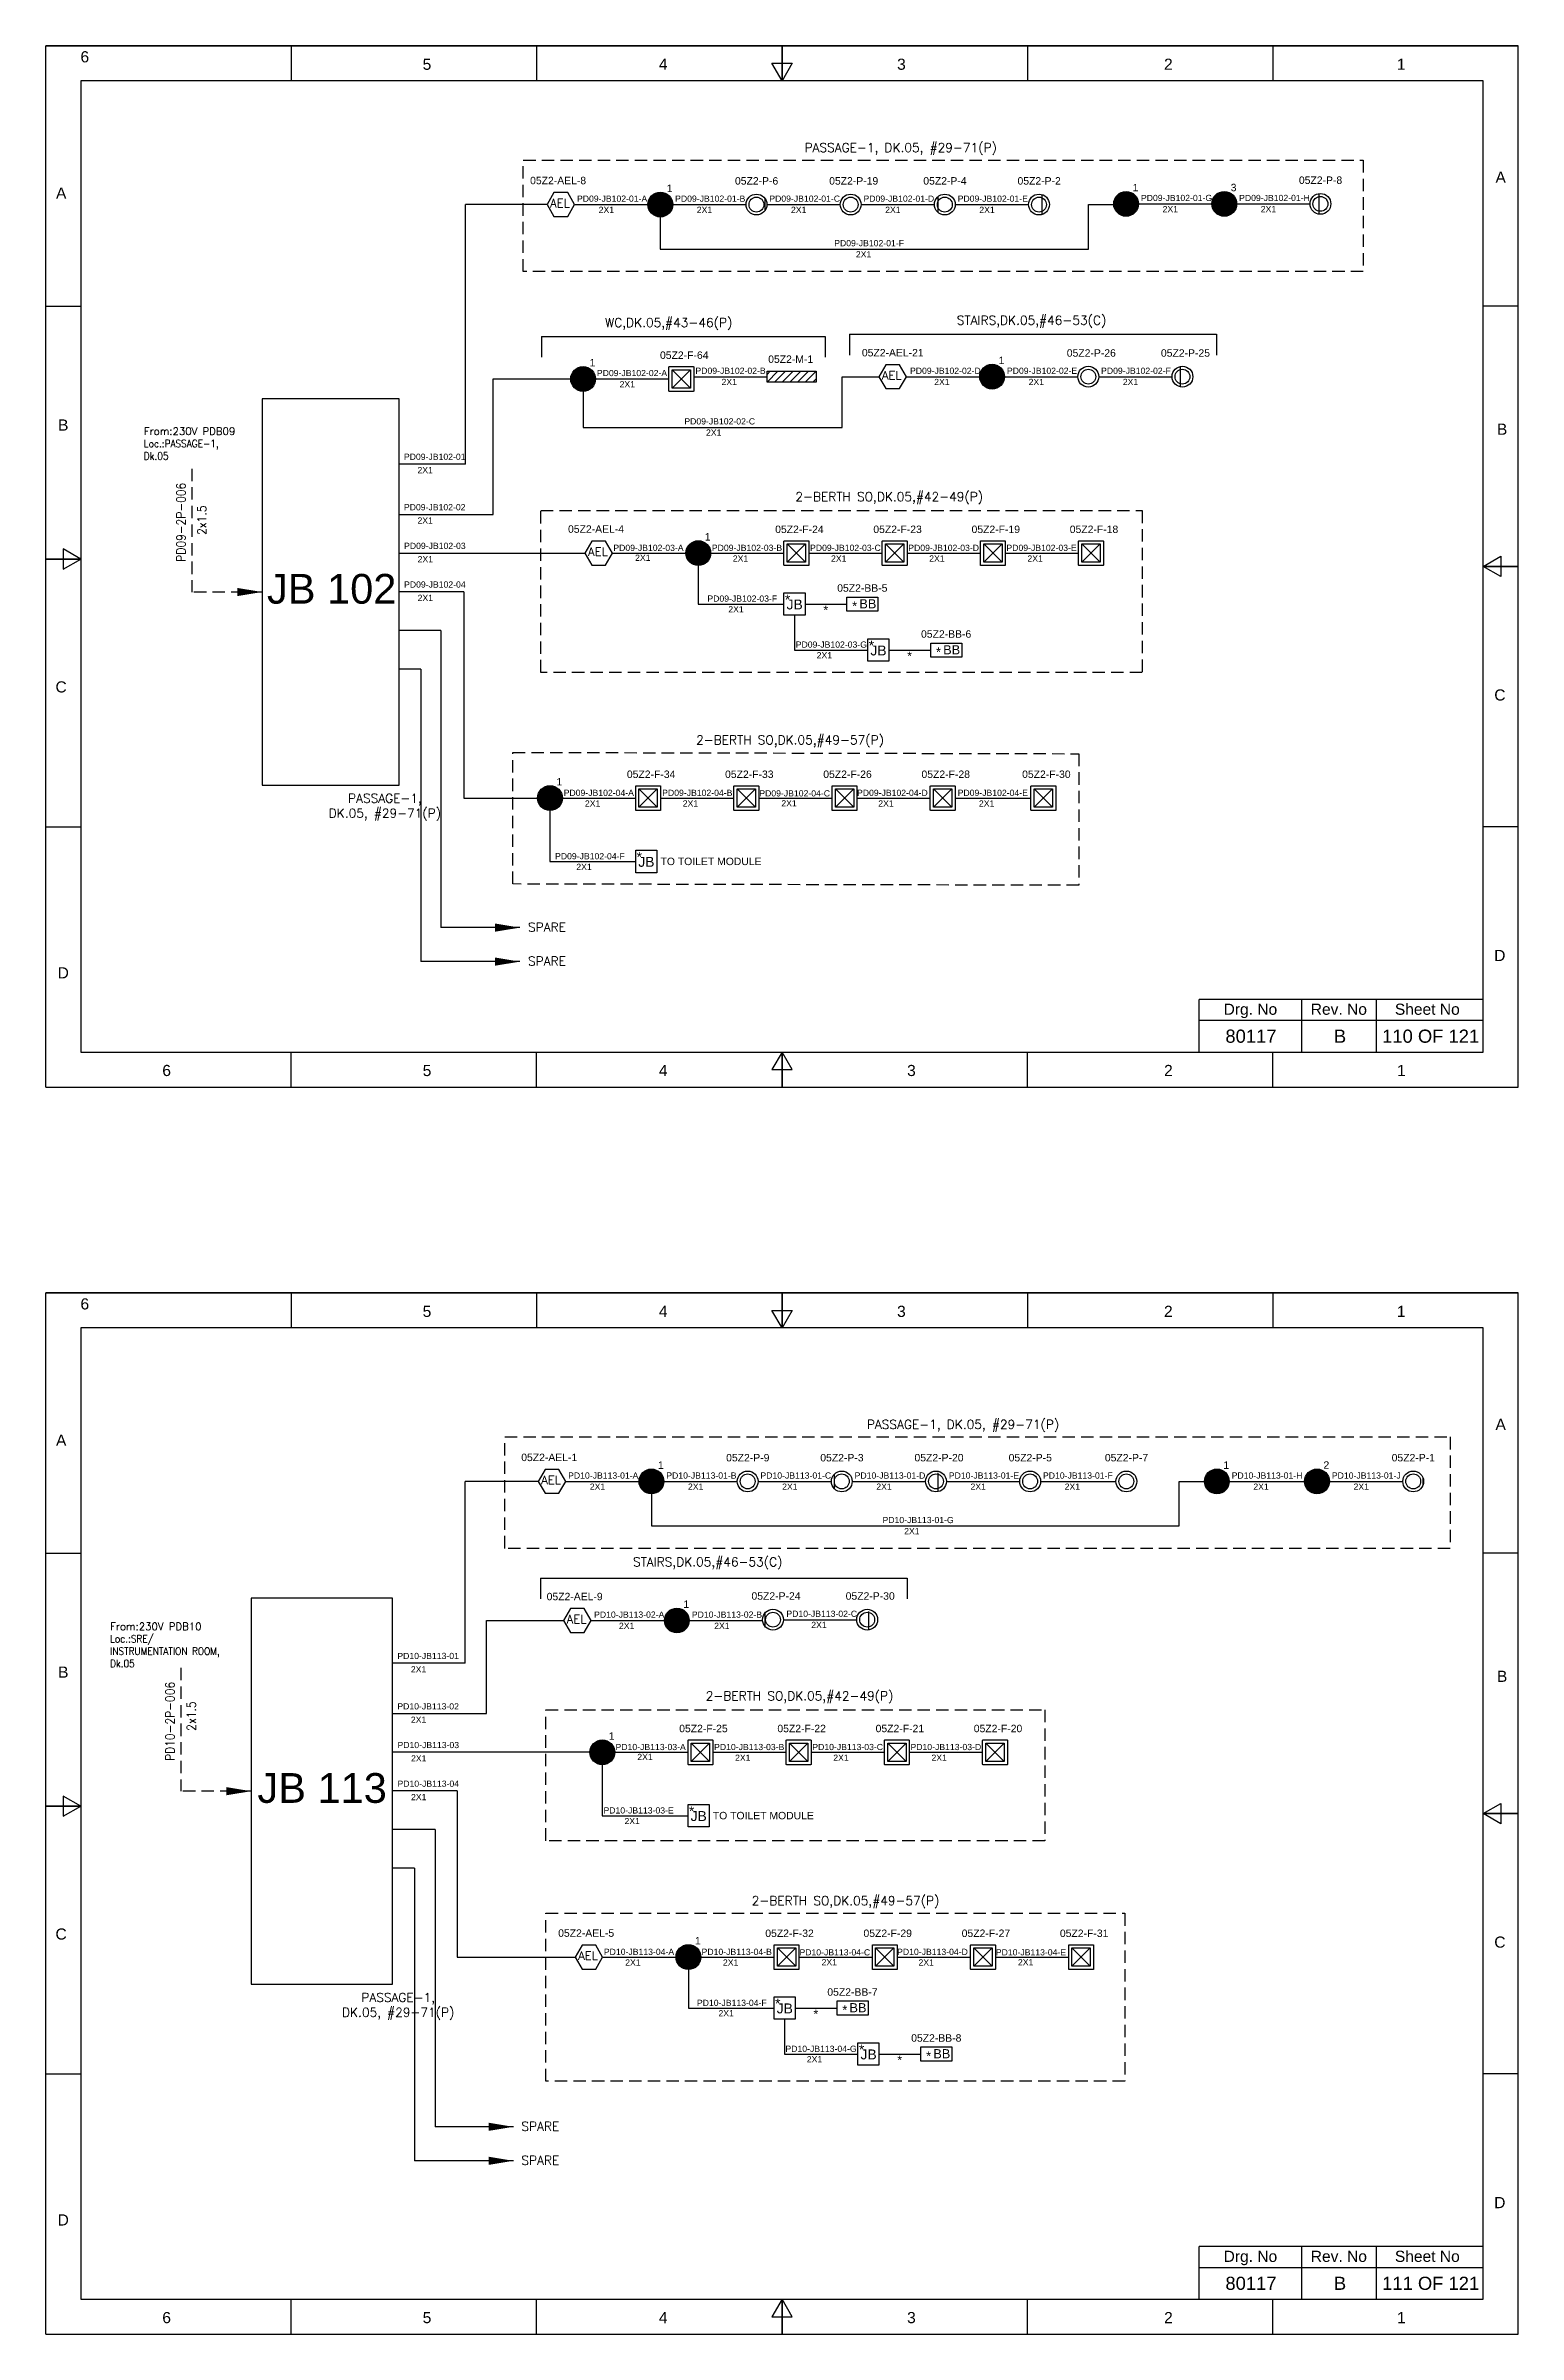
# Model space of a CAD drawing. Header units: inches. Extents: x -3311 to 1429, y -713 to 2436.
# Drawn here: x -1660.8 to -1363.8, y -713.5 to -251.8 of the extents above; entities that cross this region are included whole.
import ezdxf
from ezdxf.enums import TextEntityAlignment as Align

# ---------------------------------------------------------------- set-up
doc = ezdxf.new("R2010")
doc.units = ezdxf.units.IN
doc.linetypes.add('HIDDEN', pattern=[0.375, 0.25, -0.125])
doc.linetypes.add('SOLID', pattern=[0])
for name, color, linetype in [('BB', 7, 'Continuous'), ('Fmount', 7, 'Continuous'), ('LINE', 3, 'SOLID'), ('MirL', 7, 'Continuous')]:
    doc.layers.add(name, color=color, linetype=linetype)
doc.styles.add('_NORMAL', font='arial.ttf')
doc.styles.add('ROMAN S', font='romans.shx')
doc.styles.add('ROMANS', font='simplex.shx', dxfattribs={"width": 0.88})
doc.styles.get("Standard").update_dxf_attribs({"font": 'arial.ttf'})
doc.dimstyles.get("Standard").update_dxf_attribs({"dimtxt": 0.18, "dimasz": 0.18, "dimexe": 0.18, "dimexo": 0.0625, "dimgap": 0.09, "dimtad": 0, "dimtih": 1, "dimtoh": 1, "dimdec": 4, "dimzin": 0, "dimdsep": 46, "dimtxsty": 'Standard', "dimcen": 0.09, "dimadec": 0, "dimazin": 0, "dimtfac": 1, "dimtdec": 4, "dimtofl": 0, "dimtmove": 0, "dimatfit": 3, "dimfxl": 1, "dimtolj": 1, "dimtzin": 0, "dimarcsym": 0})
pattern_1 = [(0, (0, 0), (0, 6.985), [5.08, -1.905]), (90, (0, 0), (-6.985, 4e-16), [5.08, -1.905])]

# ---------------------------------------------------------------- blocks, each defined once
blk = doc.blocks.new('FIXED_KEY_SWITCH')
h = blk.add_hatch(color=1)
h.dxf.hatch_style = 1
edge = h.paths.add_edge_path()
edge.add_arc((848.13, 1737.46), 2.5, 0, 360)
at = {"color": 1}
blk.add_circle((848.13, 1737.46), 2.5, dxfattribs=at)
at = {"color": 7, "insert": (849.44, 1741.5), "char_height": 1.5, "attachment_point": 1, "style": '_NORMAL'}
blk.add_mtext_dynamic_manual_height_columns('1', width=1.5, gutter_width=7.5, heights=[0], dxfattribs=at)
blk = doc.blocks.new('SWT')
blk.add_blockref('FIXED_KEY_SWITCH', (0, 0))
blk.add_attdef('TAG_NO', (844.55, 1741.11), '', height=1.5)
blk = doc.blocks.new('1')
h = blk.add_hatch()
h.set_pattern_fill('ANGLE', color=6)
h.set_pattern_definition(pattern_1)
h.paths.add_polyline_path([(303.23, 2044.43, 1), (306.22, 2044.43, 1)], flags=0)
h.paths.add_polyline_path([(302.63, 2044.43, 1), (306.83, 2044.43, 1)])
h.paths.add_polyline_path([(306.22, 2044.43, -1), (303.23, 2044.43, -1)], flags=16)
h = blk.add_hatch()
h.set_pattern_fill('ANGLE', color=6)
h.set_pattern_definition(pattern_1)
h.paths.add_polyline_path([(303.23, 2044.43, 1), (306.22, 2044.43, 1)])
at = {"color": 6}
for radius in [2.1, 1.5]:
    blk.add_circle((304.73, 2044.43), radius, dxfattribs=at)
blk = doc.blocks.new('LED PENDENT LIGHT 15W')
blk.add_blockref('1', (0, 0))
blk.add_attdef('TAG_NO', (301.63, 2048.1), '', height=1.5)
blk = doc.blocks.new('AEL')
at = {"color": 4}
blk.add_lwpolyline([(989.98, -190.09), (992.75, -190.09), (994.14, -187.69), (992.75, -185.28), (989.98, -185.28), (988.59, -187.69)], close=True, dxfattribs=at)
at = {"color": 4, "style": 'ROMANS'}
blk.add_text('AEL', height=1.725, dxfattribs=at).set_placement((989.2, -188.27))
blk = doc.blocks.new('AEL_L')
blk.add_blockref('AEL', (0, 0))
blk.add_attdef('TAG_NO', (986.55, -183.59), '', height=1.5)
blk = doc.blocks.new('LED FLUSH MOUNT')
for p, q in [((114818, 79432), (114604, 79219)), ((114604, 79432), (114818, 79219))]:
    blk.add_line(p, q)
blk.add_lwpolyline([(114572, 79470), (114850, 79470, -0.414214), (114856, 79464), (114856, 79186, -0.414214), (114850, 79180), (114572, 79180, -0.414214), (114566, 79186), (114566, 79464, -0.414214)], format="xyb", close=True)
blk.add_lwpolyline([(114604, 79432), (114818, 79432), (114818, 79219), (114604, 79219)], close=True)
blk = doc.blocks.new('LED Flush Mounted Light 22W')
blk.add_blockref('LED FLUSH MOUNT', (0, 0))
at = {"style": 'ROMANS', "width": 0.7}
blk.add_attdef('TAG_NO.:', (113905, 79579), '', height=250, dxfattribs=at)
blk = doc.blocks.new('MIR')
h = blk.add_hatch()
h.set_pattern_fill('ANSI31', color=256, scale=500)
h.set_pattern_definition([(45, (0, 0), (-44.194174, 44.194174), [])])
h.paths.add_polyline_path([(109452, 30143), (110019, 30143), (110019, 30272), (109452, 30272)])
at = {"elevation": -6}
blk.add_lwpolyline([(109452, 30272), (110019, 30272), (110019, 30143), (109452, 30143)], close=True, dxfattribs=at)
blk = doc.blocks.new('MIRROR LIGHT')
blk.add_blockref('MIR', (0, 0))
at = {"style": 'ROMANS', "width": 0.7}
blk.add_attdef('TAG_NO.:', (108952, 30348), '', height=250, dxfattribs=at)
blk = doc.blocks.new('fr')
at = {"color": 7, "linetype": 'Continuous'}
for p, q in [((33763.99, 4500.4), (33466.99, 4500.4)), ((33466.99, 4500.4), (33763.99, 4500.4)), ((33466.99, 4290.33), (33466.99, 4500.4)), ((33516.49, 4500.4), (33516.49, 4493.33)), ((33565.99, 4500.4), (33565.99, 4493.33)), ((33615.49, 4493.33), (33613.45, 4496.87)), ((33613.45, 4496.87), (33617.53, 4496.87)), ((33615.49, 4500.4), (33615.49, 4493.33)), ((33615.49, 4493.33), (33615.49, 4500.4)), ((33615.49, 4500.4), (33615.49, 4493.33)), ((33617.53, 4496.87), (33615.49, 4493.33)), ((33664.99, 4500.4), (33664.99, 4493.33)), ((33714.49, 4500.4), (33714.49, 4493.33)), ((33763.99, 4290.33), (33763.99, 4500.4)), ((33763.99, 4290.33), (33763.99, 4500.4)), ((33756.92, 4493.33), (33474.06, 4493.33)), ((33474.06, 4493.33), (33474.06, 4297.41)), ((33756.92, 4297.41), (33756.92, 4493.33)), ((33466.99, 4447.89), (33474.06, 4447.89)), ((33763.99, 4447.89), (33756.92, 4447.89)), ((33466.99, 4396.87), (33474.06, 4396.87)), ((33474.06, 4396.87), (33466.99, 4396.87)), ((33466.99, 4396.87), (33474.06, 4396.87)), ((33474.06, 4396.87), (33470.53, 4398.91)), ((33470.53, 4398.91), (33470.53, 4394.83)), ((33470.53, 4394.83), (33474.06, 4396.87)), ((33756.92, 4395.37), (33760.45, 4397.41)), ((33763.99, 4395.37), (33756.92, 4395.37)), ((33760.45, 4393.33), (33756.92, 4395.37)), ((33756.92, 4395.37), (33763.99, 4395.37)), ((33763.99, 4395.37), (33756.92, 4395.37)), ((33760.45, 4397.41), (33760.45, 4393.33)), ((33466.99, 4342.85), (33474.06, 4342.85)), ((33763.99, 4342.85), (33756.92, 4342.85)), ((33474.06, 4297.41), (33756.92, 4297.41)), ((33516.49, 4290.33), (33516.49, 4297.41)), ((33565.99, 4290.33), (33565.99, 4297.41)), ((33615.49, 4297.41), (33613.45, 4293.87)), ((33613.45, 4293.87), (33617.53, 4293.87)), ((33615.49, 4290.33), (33615.49, 4297.41)), ((33617.53, 4293.87), (33615.49, 4297.41)), ((33615.49, 4297.41), (33615.49, 4290.33)), ((33615.49, 4290.33), (33615.49, 4297.41)), ((33664.99, 4290.33), (33664.99, 4297.41)), ((33714.49, 4290.33), (33714.49, 4297.41)), ((33466.99, 4290.33), (33763.99, 4290.33)), ((33466.99, 4290.33), (33763.99, 4290.33))]:
    blk.add_line(p, q, dxfattribs=at)
at = {"color": 7, "style": '_NORMAL'}
for s, p in [('6', (33474.86, 4498.18)), ('5', (33543.88, 4496.68)), ('4', (33591.52, 4496.68)), ('3', (33639.57, 4496.68)), ('2', (33693.41, 4496.68)), ('1', (33740.39, 4496.68)), ('A', (33760.45, 4473.88)), ('A', (33470.1, 4470.68)), ('B', (33470.52, 4423.9)), ('B', (33760.74, 4423.06)), ('C', (33470.08, 4371.07)), ('C', (33760.29, 4369.44)), ('D', (33760.27, 4316.89)), ('D', (33470.51, 4313.39)), ('6', (33491.37, 4293.69)), ('5', (33543.89, 4293.69)), ('4', (33591.53, 4293.69)), ('3', (33641.59, 4293.69)), ('2', (33693.43, 4293.69)), ('1', (33740.41, 4293.69))]:
    blk.add_text(s, height=2.25, dxfattribs=at).set_placement(p, align=Align.MIDDLE_CENTER)
blk = doc.blocks.new('JB')
blk.add_lwpolyline([(1661.35, 1973.02), (1665.59, 1973.02), (1665.59, 1968.5), (1661.35, 1968.5)], close=True)
at = {"color": 7}
for s, p in [('*', (1661.54, 1970.68)), ('JB', (1661.87, 1969.69))]:
    blk.add_text(s, height=2, dxfattribs=at).set_placement(p)
blk = doc.blocks.new('JB_FOR_BUNKLIGHT')
blk.add_blockref('JB', (0, 0))
blk.add_attdef('TAG_NO:', (1659.46, 1975.19), '', height=1.5)
blk = doc.blocks.new('bunk_light')
blk.add_lwpolyline([(17773, 202986), (18112, 202986), (18112, 202830), (17773, 202830)], close=True)
at = {"char_height": 100, "attachment_point": 1}
for s, insert in [('*', (17831, 202937)), ('BB', (17909, 202962))]:
    blk.add_mtext_dynamic_manual_height_columns(s, width=182.6, gutter_width=7.5, heights=[0], dxfattribs=dict(at, insert=insert))
blk = doc.blocks.new('LED_BUNK _LIGHT')
at = {"xscale": 0.8, "yscale": 0.8, "zscale": 0.8}
blk.add_blockref('bunk_light', (4436, 38936), dxfattribs=at)
at = {"style": 'ROMAN S', "width": 0.7}
blk.add_attdef('TAG_NO:', text='', height=250, dxfattribs=at).set_placement((18767, 201415), align=Align.CENTER)
blk = doc.blocks.new('LHS_SWITCH')
h = blk.add_hatch(color=1)
h.dxf.hatch_style = 1
edge = h.paths.add_edge_path()
edge.add_arc((2067.22, 3641.35), 2, 0, 360)
at = {"color": 1}
blk.add_circle((2067.22, 3641.35), 2, dxfattribs=at)
at = {"color": 7, "insert": (2068.26, 3644.59), "char_height": 1.2, "attachment_point": 1, "style": '_NORMAL'}
blk.add_mtext_dynamic_manual_height_columns('3', width=1.5, gutter_width=7.5, heights=[0], dxfattribs=at)
blk = doc.blocks.new('RHS_SWITCH')
h = blk.add_hatch(color=1)
h.dxf.hatch_style = 1
edge = h.paths.add_edge_path()
edge.add_arc((2068.03, 3653.6), 2, 0, 360)
at = {"color": 1}
blk.add_circle((2068.03, 3653.6), 2, dxfattribs=at)
at = {"color": 7, "insert": (2069.08, 3656.84), "char_height": 1.2, "attachment_point": 1, "style": '_NORMAL'}
blk.add_mtext_dynamic_manual_height_columns('2', width=1.5, gutter_width=7.5, heights=[0], dxfattribs=at)

msp = doc.modelspace()

# ---------------------------------------------------------------- linework, layer by layer
for p, q in [((-1559.73, -283.88), (-1576.16, -283.88)), ((-1560.84, -310.49, -0.05), (-1503.62, -310.49, -0.05)), ((-1498.7, -310.04, -0.05), (-1424.69, -310.04, -0.05)), ((-1552.45, -321.56), (-1552.45, -328.82)), ((-1500.2, -328.82), (-1500.2, -318.61)), ((-1552.45, -328.82), (-1500.2, -328.82)), ((-1529.22, -356.69), (-1529.22, -364.48)), ((-1576.51, -361.99), (-1589.57, -361.99)), ((-1507.69, -364.48), (-1499.25, -364.48)), ((-1509.81, -366.74), (-1509.81, -373.76)), ((-1581.17, -369.79), (-1589.57, -369.79)), ((-1581.17, -369.79), (-1581.17, -429.74)), ((-1490.78, -373.76), (-1482.34, -373.76)), ((-1585.15, -377.6), (-1589.57, -377.6)), ((-1585.15, -377.6), (-1585.15, -436.6)), ((-1559.13, -406.11), (-1559.13, -416.4)), ((-1561.51, -541.46), (-1576.26, -541.46)), ((-1561.04, -560.96, -0.05), (-1487.1, -560.96, -0.05)), ((-1551.08, -596.1), (-1590.9, -596.1)), ((-1548.58, -598.6), (-1548.58, -608.89)), ((-1577.84, -603.9), (-1590.9, -603.9)), ((-1582.27, -611.7), (-1590.9, -611.7)), ((-1582.27, -611.7), (-1582.27, -671.65)), ((-1586.48, -619.51), (-1590.9, -619.51)), ((-1586.48, -619.51), (-1586.48, -678.51)), ((-1531.21, -639.92, 0.05), (-1531.21, -647.7, 0.05)), ((-1511.8, -649.96, 0.05), (-1511.8, -656.98, 0.05)), ((-1509.69, -647.7, 0.05), (-1501.25, -647.7, 0.05)), ((-1492.78, -656.98, 0.05), (-1484.33, -656.98, 0.05))]:
    msp.add_line(p, q)
at = {"color": 7, "linetype": 'Continuous'}
for p, q in [((-1370.9, -444.25), (-1428.22, -444.25)), ((-1428.22, -454.84), (-1428.22, -444.25)), ((-1407.45, -454.84), (-1407.45, -444.25)), ((-1392.43, -454.84), (-1392.43, -444.25)), ((-1428.22, -448.43), (-1370.9, -448.43)), ((-1370.9, -695.83), (-1428.22, -695.83)), ((-1428.22, -706.42), (-1428.22, -695.83)), ((-1407.45, -706.42), (-1407.45, -695.83)), ((-1392.43, -706.42), (-1392.43, -695.83)), ((-1428.22, -700.01), (-1370.9, -700.01))]:
    msp.add_line(p, q, dxfattribs=at)
at = {"linetype": 'HIDDEN', "ltscale": 10}
for points, elevation in [([(-1564.51, -274.91), (-1395.08, -274.91), (-1395.08, -297.38), (-1564.51, -297.38)], 0.03), ([(-1560.97, -345.62), (-1439.69, -345.62), (-1439.69, -378.25), (-1560.97, -378.25)], -0.05), ([(-1566.61, -394.39), (-1452.43, -394.66), (-1452.43, -421.21), (-1566.61, -420.94)], -0.05), ([(-1568.25, -532.49), (-1377.55, -532.49), (-1377.55, -554.96), (-1568.25, -554.96)], 0.03), ([(-1559.98, -587.53), (-1459.31, -587.53), (-1459.31, -613.93), (-1559.98, -613.93)], -0.05), ([(-1559.98, -628.58), (-1443.16, -628.58), (-1443.16, -662.46), (-1559.98, -662.46)], -0.05)]:
    msp.add_lwpolyline(points, close=True, dxfattribs=dict(at, elevation=elevation))
for points in [[(-1631.4, -337.16), (-1631.4, -362.04)], [(-1633.62, -579.07), (-1633.62, -603.95)]]:
    msp.add_lwpolyline(points, dxfattribs=at)
at = {"layer": 'LINE', "color": 7}
for p, q in [((-1576.16, -336.22), (-1576.16, -283.88)), ((-1570.59, -346.39), (-1570.59, -319.06)), ((-1576.51, -361.99), (-1576.51, -403.61)), ((-1576.26, -578.13), (-1576.26, -541.46)), ((-1571.91, -588.3), (-1571.91, -569.53)), ((-1577.84, -603.9), (-1577.84, -637.42))]:
    msp.add_line(p, q, dxfattribs=at)
at = {"layer": 'LINE', "color": 0}
for p, q in [((-1554.17, -283.88), (-1539.38, -283.88)), ((-1534.38, -283.88), (-1519.58, -283.88)), ((-1515.38, -283.88), (-1500.59, -283.88)), ((-1496.39, -283.88, -0.03), (-1481.59, -283.88, -0.03)), ((-1477.39, -283.88, -0.05), (-1462.59, -283.88, -0.05)), ((-1450.52, -292.86), (-1450.52, -283.88)), ((-1450.52, -283.88), (-1445.42, -283.88)), ((-1440.42, -283.74), (-1425.62, -283.74)), ((-1420.62, -283.74), (-1405.83, -283.74)), ((-1536.88, -286.38), (-1536.88, -292.86)), ((-1536.88, -292.86), (-1450.52, -292.86)), ((-1560.84, -310.49, -0.05), (-1560.84, -314.68, -0.05)), ((-1503.62, -310.49, -0.05), (-1503.62, -314.68, -0.05)), ((-1498.7, -310.04, -0.05), (-1498.7, -314.23, -0.05)), ((-1424.69, -310.04, -0.05), (-1424.69, -314.23, -0.05)), ((-1617.19, -323.09), (-1617.19, -400.99)), ((-1589.57, -323.09), (-1617.19, -323.09)), ((-1589.57, -400.99), (-1589.57, -323.09)), ((-1570.59, -319.06), (-1554.95, -319.06)), ((-1549.95, -319.06), (-1535.15, -319.06)), ((-1530.14, -318.61), (-1515.35, -318.61)), ((-1500.2, -318.61), (-1492.8, -318.61)), ((-1487.25, -318.61), (-1472.45, -318.61)), ((-1467.45, -318.61), (-1452.66, -318.61)), ((-1448.46, -318.61), (-1433.66, -318.61)), ((-1576.16, -336.22), (-1589.57, -336.22)), ((-1589.57, -346.39), (-1570.59, -346.39)), ((-1589.54, -354.19), (-1552.07, -354.19)), ((-1546.52, -354.19), (-1531.72, -354.19)), ((-1526.72, -354.19), (-1511.93, -354.19)), ((-1506.91, -354.19), (-1492.12, -354.19)), ((-1487.11, -354.19), (-1472.31, -354.19)), ((-1467.3, -354.19), (-1452.51, -354.19)), ((-1529.22, -364.48), (-1511.93, -364.48)), ((-1509.81, -373.76), (-1495.01, -373.76)), ((-1617.19, -400.99), (-1589.57, -400.99)), ((-1576.51, -403.61), (-1561.63, -403.61)), ((-1556.63, -403.61), (-1541.84, -403.61)), ((-1536.83, -403.61), (-1522.03, -403.61)), ((-1517.02, -403.61), (-1502.22, -403.61)), ((-1497.21, -403.61), (-1482.42, -403.61)), ((-1477.41, -403.61), (-1462.11, -403.61)), ((-1559.13, -416.4), (-1541.84, -416.4)), ((-1555.96, -541.46), (-1541.16, -541.46)), ((-1538.66, -543.96), (-1538.66, -550.44)), ((-1536.16, -541.46), (-1521.37, -541.46)), ((-1517.17, -541.46), (-1502.37, -541.46)), ((-1498.17, -541.46, -0.03), (-1483.38, -541.46, -0.03)), ((-1479.18, -541.46, -0.05), (-1464.38, -541.46, -0.05)), ((-1460.18, -541.46, -0.08), (-1444.97, -541.46, -0.08)), ((-1432.22, -550.44), (-1432.22, -541.46)), ((-1432.22, -541.46), (-1427.12, -541.46)), ((-1422.12, -541.46), (-1406.91, -541.46)), ((-1401.91, -541.46), (-1387.12, -541.46)), ((-1538.66, -550.44), (-1432.22, -550.44)), ((-1561.04, -560.96, -0.05), (-1561.04, -565.15, -0.05)), ((-1487.1, -560.96, -0.05), (-1487.1, -565.15, -0.05)), ((-1619.41, -565), (-1619.41, -642.9)), ((-1590.9, -565), (-1619.41, -565)), ((-1590.9, -642.9), (-1590.9, -565)), ((-1571.91, -569.53), (-1556.39, -569.53)), ((-1550.83, -569.53), (-1536.04, -569.53)), ((-1531.04, -569.53), (-1516.24, -569.53)), ((-1512.05, -569.35), (-1497.25, -569.35)), ((-1576.26, -578.13), (-1590.9, -578.13)), ((-1590.9, -588.3), (-1571.91, -588.3)), ((-1546.08, -596.1), (-1531.28, -596.1)), ((-1526.27, -596.1), (-1511.47, -596.1)), ((-1506.46, -596.1), (-1491.67, -596.1)), ((-1486.66, -596.1), (-1471.86, -596.1)), ((-1548.58, -608.89), (-1531.28, -608.89)), ((-1577.84, -637.42, 0.05), (-1554.06, -637.42, 0.05)), ((-1548.51, -637.42, 0.05), (-1533.71, -637.42, 0.05)), ((-1528.71, -637.42, 0.05), (-1513.92, -637.42, 0.05)), ((-1508.91, -637.42, 0.05), (-1494.11, -637.42, 0.05)), ((-1489.1, -637.42, 0.05), (-1474.3, -637.42, 0.05)), ((-1469.29, -637.42, 0.05), (-1454.5, -637.42, 0.05)), ((-1619.41, -642.9), (-1590.9, -642.9)), ((-1531.21, -647.7, 0.05), (-1513.92, -647.7, 0.05)), ((-1511.8, -656.98, 0.05), (-1497.01, -656.98, 0.05))]:
    msp.add_line(p, q, dxfattribs=at)

# ---------------------------------------------------------------- block references
for name, p in [('fr', (-35127.82, -4752.25)), ('SWT', (-2385.01, -2021.34)), ('SWT', (-2291.05, -2021.2)), ('SWT', (-2400.58, -2056.52)), ('SWT', (-2318.08, -2056.06)), ('SWT', (-2377.35, -2091.65)), ('JB_FOR_BUNKLIGHT', (-3173.28, -2335.24)), ('JB_FOR_BUNKLIGHT', (-3156.37, -2344.52)), ('SWT', (-2407.26, -2141.07)), ('JB_FOR_BUNKLIGHT', (-3203.19, -2387.16)), ('fr', (-35127.82, -5003.83)), ('SWT', (-2386.79, -2278.92)), ('SWT', (-2272.75, -2278.92)), ('SWT', (-2381.67, -2306.98)), ('SWT', (-2396.7, -2333.56)), ('JB_FOR_BUNKLIGHT', (-3192.63, -2579.65)), ('SWT', (-2379.34, -2374.87, 0.05)), ('JB_FOR_BUNKLIGHT', (-3175.27, -2618.46, 0.05)), ('JB_FOR_BUNKLIGHT', (-3158.36, -2627.74, 0.05))]:
    msp.add_blockref(name, p)
ref = msp.add_blockref('AEL_L', (-2548.31, -96.19))
ref.add_attrib('TAG_NO', '05Z2-AEL-8', (-1563.14, -279.78), dxfattribs={"color": 4, "height": 1.5})
ref = msp.add_blockref('LED PENDENT LIGHT 15W', (-1822.21, -2328.31))
ref.add_attrib('TAG_NO', '05Z2-P-6', (-1521.82, -279.85), dxfattribs={"height": 1.5})
ref = msp.add_blockref('LED PENDENT LIGHT 15W', (-1803.21, -2328.31, -0.03))
ref.add_attrib('TAG_NO', '05Z2-P-19', (-1502.82, -279.85, -0.03), dxfattribs={"height": 1.5})
ref = msp.add_blockref('LED PENDENT LIGHT 15W', (-1784.22, -2328.31, -0.05))
ref.add_attrib('TAG_NO', '05Z2-P-4', (-1483.83, -279.85, -0.05), dxfattribs={"height": 1.5})
ref = msp.add_blockref('LED PENDENT LIGHT 15W', (-1765.22, -2328.31, -0.08))
ref.add_attrib('TAG_NO', '05Z2-P-2', (-1464.83, -279.85, -0.08), dxfattribs={"height": 1.5})
ref = msp.add_blockref('LED PENDENT LIGHT 15W', (-1708.46, -2328.17))
ref.add_attrib('TAG_NO', '05Z2-P-8', (-1408.07, -279.71), dxfattribs={"height": 1.5})
ref = msp.add_blockref('AEL_L', (-2481.39, -130.92))
ref.add_attrib('TAG_NO', '05Z2-AEL-21', (-1496.22, -314.51), dxfattribs={"color": 4, "height": 1.5})
ref = msp.add_blockref('LED PENDENT LIGHT 15W', (-1755.28, -2363.03))
ref.add_attrib('TAG_NO', '05Z2-P-26', (-1454.89, -314.57), dxfattribs={"height": 1.5})
ref = msp.add_blockref('LED PENDENT LIGHT 15W', (-1736.29, -2363.03, -0.03))
ref.add_attrib('TAG_NO', '05Z2-P-25', (-1435.9, -314.57, -0.03), dxfattribs={"height": 1.5})
ref = msp.add_blockref('AEL_L', (-2540.66, -166.5))
ref.add_attrib('TAG_NO', '05Z2-AEL-4', (-1555.49, -350.09), dxfattribs={"color": 4, "height": 1.5})
ref = msp.add_blockref('AEL_L', (-2550.1, -353.77))
ref.add_attrib('TAG_NO', '05Z2-AEL-1', (-1564.93, -537.36), dxfattribs={"color": 4, "height": 1.5})
ref = msp.add_blockref('LED PENDENT LIGHT 15W', (-1823.99, -2585.89))
ref.add_attrib('TAG_NO', '05Z2-P-9', (-1523.6, -537.42), dxfattribs={"height": 1.5})
ref = msp.add_blockref('LED PENDENT LIGHT 15W', (-1805, -2585.89, -0.03))
ref.add_attrib('TAG_NO', '05Z2-P-3', (-1504.61, -537.42, -0.03), dxfattribs={"height": 1.5})
ref = msp.add_blockref('LED PENDENT LIGHT 15W', (-1786, -2585.89, -0.05))
ref.add_attrib('TAG_NO', '05Z2-P-20', (-1485.61, -537.42, -0.05), dxfattribs={"height": 1.5})
ref = msp.add_blockref('LED PENDENT LIGHT 15W', (-1767.01, -2585.89, -0.08))
ref.add_attrib('TAG_NO', '05Z2-P-5', (-1466.62, -537.42, -0.08), dxfattribs={"height": 1.5})
ref = msp.add_blockref('LED PENDENT LIGHT 15W', (-1747.6, -2585.89, -0.11))
ref.add_attrib('TAG_NO', '05Z2-P-7', (-1447.21, -537.42, -0.11), dxfattribs={"height": 1.5})
ref = msp.add_blockref('LED PENDENT LIGHT 15W', (-1689.74, -2585.89))
ref.add_attrib('TAG_NO', '05Z2-P-1', (-1389.36, -537.42), dxfattribs={"height": 1.5})
ref = msp.add_blockref('AEL_L', (-2544.97, -381.84))
ref.add_attrib('TAG_NO', '05Z2-AEL-9', (-1559.8, -565.43), dxfattribs={"color": 4, "height": 1.5})
ref = msp.add_blockref('LED PENDENT LIGHT 15W', (-1818.88, -2613.78))
ref.add_attrib('TAG_NO', '05Z2-P-24', (-1518.49, -565.32), dxfattribs={"height": 1.5})
ref = msp.add_blockref('LED PENDENT LIGHT 15W', (-1799.88, -2613.78, -0.03))
ref.add_attrib('TAG_NO', '05Z2-P-30', (-1499.49, -565.32, -0.03), dxfattribs={"height": 1.5})
ref = msp.add_blockref('AEL_L', (-2542.65, -449.73, 0.05))
ref.add_attrib('TAG_NO', '05Z2-AEL-5', (-1557.48, -633.32, 0.05), dxfattribs={"color": 4, "height": 1.5})
at = {"layer": 'BB'}
ref = msp.add_blockref('LED_BUNK _LIGHT', (-1929.04, -5001.57), dxfattribs=dict(at, xscale=0.02304, yscale=0.02304, zscale=0.02304))
ref.add_attrib('TAG_NO:', '05Z2-BB-5', dxfattribs={"layer": '0', "height": 1.5}).set_placement((-1496.13, -362.43, 0), align=Align.BOTTOM_CENTER)
ref = msp.add_blockref('LED_BUNK _LIGHT', (-1912.13, -5010.85), dxfattribs=dict(at, xscale=0.02304, yscale=0.02304, zscale=0.02304))
ref.add_attrib('TAG_NO:', '05Z2-BB-6', dxfattribs={"layer": '0', "height": 1.5}).set_placement((-1479.22, -371.71, 0), align=Align.BOTTOM_CENTER)
ref = msp.add_blockref('LED_BUNK _LIGHT', (-1931.03, -5284.79, 0.05), dxfattribs=dict(at, xscale=0.02304, yscale=0.02304, zscale=0.02304))
ref.add_attrib('TAG_NO:', '05Z2-BB-7', dxfattribs={"layer": '0', "height": 1.5}).set_placement((-1498.12, -645.66, 0.05), align=Align.BOTTOM_CENTER)
ref = msp.add_blockref('LED_BUNK _LIGHT', (-1914.12, -5294.07, 0.05), dxfattribs=dict(at, xscale=0.02304, yscale=0.02304, zscale=0.02304))
ref.add_attrib('TAG_NO:', '05Z2-BB-8', dxfattribs={"layer": '0', "height": 1.5}).set_placement((-1481.21, -654.93, 0.05), align=Align.BOTTOM_CENTER)
at = {"layer": 'Fmount'}
ref = msp.add_blockref('LED Flush Mounted Light 22W', (-3514.85, -1689.8), dxfattribs=dict(at, xscale=0.01728, yscale=0.01728, zscale=0.01728))
ref.add_attrib('TAG_NO.:', '05Z2-F-64', dxfattribs={"layer": '0', "height": 1.5}).set_placement((-1536.94, -315.46), align=Align.BOTTOM_LEFT)
ref = msp.add_blockref('LED Flush Mounted Light 22W', (-3491.63, -1724.93), dxfattribs=dict(at, xscale=0.01728, yscale=0.01728, zscale=0.01728))
ref.add_attrib('TAG_NO.:', '05Z2-F-24', dxfattribs={"layer": '0', "height": 1.5}).set_placement((-1513.71, -350.59), align=Align.BOTTOM_LEFT)
ref = msp.add_blockref('LED Flush Mounted Light 22W', (-3471.82, -1724.93), dxfattribs=dict(at, xscale=0.01728, yscale=0.01728, zscale=0.01728))
ref.add_attrib('TAG_NO.:', '05Z2-F-23', dxfattribs={"layer": '0', "height": 1.5}).set_placement((-1493.91, -350.59), align=Align.BOTTOM_LEFT)
ref = msp.add_blockref('LED Flush Mounted Light 22W', (-3452.01, -1724.93), dxfattribs=dict(at, xscale=0.01728, yscale=0.01728, zscale=0.01728))
ref.add_attrib('TAG_NO.:', '05Z2-F-19', dxfattribs={"layer": '0', "height": 1.5}).set_placement((-1474.1, -350.59), align=Align.BOTTOM_LEFT)
ref = msp.add_blockref('LED Flush Mounted Light 22W', (-3432.21, -1724.93), dxfattribs=dict(at, xscale=0.01728, yscale=0.01728, zscale=0.01728))
ref.add_attrib('TAG_NO.:', '05Z2-F-18', dxfattribs={"layer": '0', "height": 1.5}).set_placement((-1454.29, -350.59), align=Align.BOTTOM_LEFT)
ref = msp.add_blockref('LED Flush Mounted Light 22W', (-3521.54, -1774.35), dxfattribs=dict(at, xscale=0.01728, yscale=0.01728, zscale=0.01728))
ref.add_attrib('TAG_NO.:', '05Z2-F-34', dxfattribs={"layer": '0', "height": 1.5}).set_placement((-1543.62, -400), align=Align.BOTTOM_LEFT)
ref = msp.add_blockref('LED Flush Mounted Light 22W', (-3501.73, -1774.35), dxfattribs=dict(at, xscale=0.01728, yscale=0.01728, zscale=0.01728))
ref.add_attrib('TAG_NO.:', '05Z2-F-33', dxfattribs={"layer": '0', "height": 1.5}).set_placement((-1523.82, -400), align=Align.BOTTOM_LEFT)
ref = msp.add_blockref('LED Flush Mounted Light 22W', (-3481.92, -1774.35), dxfattribs=dict(at, xscale=0.01728, yscale=0.01728, zscale=0.01728))
ref.add_attrib('TAG_NO.:', '05Z2-F-26', dxfattribs={"layer": '0', "height": 1.5}).set_placement((-1504.01, -400), align=Align.BOTTOM_LEFT)
ref = msp.add_blockref('LED Flush Mounted Light 22W', (-3462.12, -1774.35), dxfattribs=dict(at, xscale=0.01728, yscale=0.01728, zscale=0.01728))
ref.add_attrib('TAG_NO.:', '05Z2-F-28', dxfattribs={"layer": '0', "height": 1.5}).set_placement((-1484.2, -400), align=Align.BOTTOM_LEFT)
ref = msp.add_blockref('LED Flush Mounted Light 22W', (-3441.81, -1774.35), dxfattribs=dict(at, xscale=0.01728, yscale=0.01728, zscale=0.01728))
ref.add_attrib('TAG_NO.:', '05Z2-F-30', dxfattribs={"layer": '0', "height": 1.5}).set_placement((-1463.9, -400), align=Align.BOTTOM_LEFT)
ref = msp.add_blockref('LED Flush Mounted Light 22W', (-3510.98, -1966.84), dxfattribs=dict(at, xscale=0.01728, yscale=0.01728, zscale=0.01728))
ref.add_attrib('TAG_NO.:', '05Z2-F-25', dxfattribs={"layer": '0', "height": 1.5}).set_placement((-1533.07, -592.5), align=Align.BOTTOM_LEFT)
ref = msp.add_blockref('LED Flush Mounted Light 22W', (-3491.17, -1966.84), dxfattribs=dict(at, xscale=0.01728, yscale=0.01728, zscale=0.01728))
ref.add_attrib('TAG_NO.:', '05Z2-F-22', dxfattribs={"layer": '0', "height": 1.5}).set_placement((-1513.26, -592.5), align=Align.BOTTOM_LEFT)
ref = msp.add_blockref('LED Flush Mounted Light 22W', (-3471.37, -1966.84), dxfattribs=dict(at, xscale=0.01728, yscale=0.01728, zscale=0.01728))
ref.add_attrib('TAG_NO.:', '05Z2-F-21', dxfattribs={"layer": '0', "height": 1.5}).set_placement((-1493.45, -592.5), align=Align.BOTTOM_LEFT)
ref = msp.add_blockref('LED Flush Mounted Light 22W', (-3451.56, -1966.84), dxfattribs=dict(at, xscale=0.01728, yscale=0.01728, zscale=0.01728))
ref.add_attrib('TAG_NO.:', '05Z2-F-20', dxfattribs={"layer": '0', "height": 1.5}).set_placement((-1473.65, -592.5), align=Align.BOTTOM_LEFT)
ref = msp.add_blockref('LED Flush Mounted Light 22W', (-3493.62, -2008.16, 0.05), dxfattribs=dict(at, xscale=0.01728, yscale=0.01728, zscale=0.01728))
ref.add_attrib('TAG_NO.:', '05Z2-F-32', dxfattribs={"layer": '0', "height": 1.5}).set_placement((-1515.7, -633.81, 0.05), align=Align.BOTTOM_LEFT)
ref = msp.add_blockref('LED Flush Mounted Light 22W', (-3473.81, -2008.16, 0.05), dxfattribs=dict(at, xscale=0.01728, yscale=0.01728, zscale=0.01728))
ref.add_attrib('TAG_NO.:', '05Z2-F-29', dxfattribs={"layer": '0', "height": 1.5}).set_placement((-1495.9, -633.81, 0.05), align=Align.BOTTOM_LEFT)
ref = msp.add_blockref('LED Flush Mounted Light 22W', (-3454, -2008.16, 0.05), dxfattribs=dict(at, xscale=0.01728, yscale=0.01728, zscale=0.01728))
ref.add_attrib('TAG_NO.:', '05Z2-F-27', dxfattribs={"layer": '0', "height": 1.5}).set_placement((-1476.09, -633.81, 0.05), align=Align.BOTTOM_LEFT)
ref = msp.add_blockref('LED Flush Mounted Light 22W', (-3434.2, -2008.16, 0.05), dxfattribs=dict(at, xscale=0.01728, yscale=0.01728, zscale=0.01728))
ref.add_attrib('TAG_NO.:', '05Z2-F-31', dxfattribs={"layer": '0', "height": 1.5}).set_placement((-1456.28, -633.81, 0.05), align=Align.BOTTOM_LEFT)
at = {"layer": 'LINE', "color": 7, "xscale": 1.25, "yscale": 1.25, "zscale": 1.25}
for name, p in [('LHS_SWITCH', (-4007.15, -4835.43)), ('RHS_SWITCH', (-3989.46, -5108.46))]:
    msp.add_blockref(name, p, dxfattribs=at)
at = {"layer": 'MirL'}
ref = msp.add_blockref('MIRROR LIGHT', (-3430.76, -847.24, 0.11), dxfattribs=dict(at, xscale=0.0175, yscale=0.0175, zscale=0.0175))
ref.add_attrib('TAG_NO.:', '05Z2-M-1', dxfattribs={"layer": '0', "height": 1.5}).set_placement((-1515.12, -316.27, -0.11), align=Align.BOTTOM_LEFT)

# ---------------------------------------------------------------- texts
at = {"color": 7}
for s, height, p in [('PD09-JB102-01-A', 1.25, (-1553.68, -283.31)), ('2X1', 1.25, (-1549.31, -285.56)), ('PD09-JB102-01-B', 1.25, (-1533.89, -283.31)), ('2X1', 1.25, (-1529.52, -285.56)), ('PD09-JB102-01-C', 1.25, (-1514.89, -283.31)), ('2X1', 1.25, (-1510.52, -285.56)), ('PD09-JB102-01-D', 1.25, (-1495.9, -283.31, -0.03)), ('2X1', 1.25, (-1491.52, -285.56, -0.03)), ('PD09-JB102-01-E', 1.25, (-1476.9, -283.31, -0.05)), ('2X1', 1.25, (-1472.53, -285.56, -0.05)), ('PD09-JB102-01-G', 1.25, (-1439.93, -283.17)), ('2X1', 1.25, (-1435.56, -285.42)), ('PD09-JB102-01-H', 1.25, (-1420.13, -283.17)), ('2X1', 1.25, (-1415.76, -285.42)), ('PD09-JB102-01-F', 1.25, (-1501.8, -292.29)), ('2X1', 1.25, (-1497.43, -294.54)), ('PD09-JB102-02-A', 1.25, (-1549.67, -318.49)), ('PD09-JB102-02-B', 1.25, (-1529.79, -318.03)), ('PD09-JB102-02-D', 1.25, (-1486.51, -318.03)), ('PD09-JB102-02-E', 1.25, (-1466.96, -318.03)), ('PD09-JB102-02-F', 1.25, (-1447.97, -318.03)), ('2X1', 1.25, (-1545.09, -320.75)), ('2X1', 1.25, (-1524.53, -320.29)), ('2X1', 1.25, (-1481.63, -320.29)), ('2X1', 1.25, (-1462.59, -320.29)), ('2X1', 1.25, (-1443.59, -320.29)), ('PD09-JB102-02-C', 1.25, (-1532.03, -328.24)), ('2X1', 1.25, (-1527.66, -330.5)), ('PD09-JB102-01', 1.25, (-1588.59, -335.38)), ('2X1', 1.25, (-1585.86, -338.07)), ('PD09-JB102-02', 1.25, (-1588.59, -345.55)), ('2X1', 1.25, (-1585.86, -348.24)), ('PD09-JB102-03', 1.25, (-1588.56, -353.35)), ('2X1', 1.25, (-1585.83, -356.04)), ('PD09-JB102-03-A', 1.25, (-1546.35, -353.75, 0.03)), ('2X1', 1.25, (-1541.96, -355.75)), ('PD09-JB102-03-B', 1.25, (-1526.48, -353.75, 0.03)), ('2X1', 1.25, (-1522.25, -355.91, -0.03)), ('PD09-JB102-03-C', 1.25, (-1506.67, -353.75, 0.03)), ('2X1', 1.25, (-1502.44, -355.91, -0.03)), ('PD09-JB102-03-D', 1.25, (-1486.86, -353.75, 0.03)), ('2X1', 1.25, (-1482.64, -355.91, -0.03)), ('PD09-JB102-03-E', 1.25, (-1467.06, -353.75, 0.03)), ('2X1', 1.25, (-1462.83, -355.91, -0.03)), ('PD09-JB102-04', 1.25, (-1588.56, -361.15)), ('2X1', 1.25, (-1585.83, -363.85)), ('PD09-JB102-03-F', 1.25, (-1527.38, -363.99, 0.03)), ('2X1', 1.25, (-1523.16, -366.15, -0.03)), ('*', 1.8, (-1503.99, -366.58)), ('PD09-JB102-03-G', 1.25, (-1509.56, -373.27, 0.03)), ('2X1', 1.25, (-1505.34, -375.42, -0.03)), ('*', 1.8, (-1487.08, -375.85)), ('PD09-JB102-04-A', 1.25, (-1556.37, -403.17, 0.03)), ('2X1', 1.25, (-1552.08, -405.32, -0.03)), ('PD09-JB102-04-B', 1.25, (-1536.5, -403.17, 0.03)), ('2X1', 1.25, (-1532.35, -405.32, -0.03)), ('PD09-JB102-04-C', 1.25, (-1516.91, -403.28, 0.03)), ('2X1', 1.25, (-1512.46, -405.28)), ('PD09-JB102-04-D', 1.25, (-1497.2, -403.17, 0.03)), ('2X1', 1.25, (-1492.91, -405.32, -0.03)), ('PD09-JB102-04-E', 1.25, (-1476.9, -403.17, 0.03)), ('2X1', 1.25, (-1472.61, -405.32, -0.03)), ('PD09-JB102-04-F', 1.25, (-1558.11, -415.96, 0.03)), ('2X1', 1.25, (-1553.82, -418.11, -0.03)), ('TO TOILET MODULE', 1.5, (-1536.83, -417.13, 0.03)), ('PD10-JB113-01-A', 1.25, (-1555.47, -540.89)), ('PD10-JB113-01-B', 1.25, (-1535.67, -540.89)), ('PD10-JB113-01-C', 1.25, (-1516.68, -540.89)), ('PD10-JB113-01-D', 1.25, (-1497.68, -540.89, -0.03)), ('PD10-JB113-01-E', 1.25, (-1478.68, -540.89, -0.05)), ('PD10-JB113-01-F', 1.25, (-1459.69, -540.89, -0.08)), ('PD10-JB113-01-H', 1.25, (-1421.63, -540.89)), ('PD10-JB113-01-J', 1.25, (-1401.42, -540.89)), ('2X1', 1.25, (-1551.1, -543.14)), ('2X1', 1.25, (-1531.3, -543.14)), ('2X1', 1.25, (-1512.3, -543.14)), ('2X1', 1.25, (-1493.31, -543.14, -0.03)), ('2X1', 1.25, (-1474.31, -543.14, -0.05)), ('2X1', 1.25, (-1455.32, -543.14, -0.08)), ('2X1', 1.25, (-1417.26, -543.14)), ('2X1', 1.25, (-1397.05, -543.14)), ('PD10-JB113-01-G', 1.25, (-1492.06, -549.87)), ('2X1', 1.25, (-1487.69, -552.12)), ('PD10-JB113-02-A', 1.25, (-1550.23, -568.95)), ('PD10-JB113-02-B', 1.25, (-1530.52, -568.95)), ('PD10-JB113-02-C', 1.25, (-1511.45, -568.78)), ('2X1', 1.25, (-1545.22, -571.21)), ('2X1', 1.25, (-1526.01, -571.21)), ('2X1', 1.25, (-1506.43, -571.03)), ('PD10-JB113-01', 1.25, (-1589.92, -577.29)), ('2X1', 1.25, (-1587.19, -579.99)), ('PD10-JB113-02', 1.25, (-1589.92, -587.46)), ('2X1', 1.25, (-1587.19, -590.15)), ('PD10-JB113-03', 1.25, (-1589.89, -595.26)), ('PD10-JB113-03-A', 1.25, (-1545.91, -595.66, 0.03)), ('PD10-JB113-03-B', 1.25, (-1526.03, -595.66, 0.03)), ('PD10-JB113-03-C', 1.25, (-1506.22, -595.66, 0.03)), ('PD10-JB113-03-D', 1.25, (-1486.42, -595.66, 0.03)), ('2X1', 1.25, (-1587.16, -597.95)), ('2X1', 1.25, (-1541.52, -597.66)), ('2X1', 1.25, (-1521.8, -597.82, -0.03)), ('2X1', 1.25, (-1501.99, -597.82, -0.03)), ('2X1', 1.25, (-1482.18, -597.82, -0.03)), ('PD10-JB113-04', 1.25, (-1589.89, -603.06)), ('2X1', 1.25, (-1587.16, -605.76)), ('PD10-JB113-03-E', 1.25, (-1548.34, -608.45, 0.03)), ('2X1', 1.25, (-1544.1, -610.6, -0.03)), ('TO TOILET MODULE', 1.5, (-1526.28, -609.62, 0.03)), ('PD10-JB113-04-A', 1.25, (-1548.26, -636.98, 0.08)), ('PD10-JB113-04-B', 1.25, (-1528.55, -636.98, 0.08)), ('PD10-JB113-04-C', 1.25, (-1508.81, -637.08, 0.08)), ('PD10-JB113-04-D', 1.25, (-1489.11, -636.98, 0.08)), ('PD10-JB113-04-E', 1.25, (-1469.2, -637.08, 0.08)), ('2X1', 1.25, (-1543.96, -639.13, 0.03)), ('2X1', 1.25, (-1524.24, -639.13, 0.03)), ('2X1', 1.25, (-1504.35, -639.08, 0.05)), ('2X1', 1.25, (-1484.8, -639.13, 0.03)), ('2X1', 1.25, (-1464.74, -639.08, 0.05)), ('PD10-JB113-04-F', 1.25, (-1529.49, -647.27, 0.08)), ('2X1', 1.25, (-1525.15, -649.37, 0.03)), ('*', 1.8, (-1505.99, -649.8, 0.05)), ('PD10-JB113-04-G', 1.25, (-1511.64, -656.54, 0.08)), ('2X1', 1.25, (-1507.33, -658.65, 0.03)), ('*', 1.8, (-1489.07, -659.08, 0.05))]:
    msp.add_text(s, height=height, dxfattribs=at).set_placement(p)
at = {"color": 7, "lineweight": 30}
for s, p in [('JB 102', (-1603.16, -361.39)), ('JB 113 ', (-1603.92, -603.3))]:
    msp.add_text(s, height=6, dxfattribs=at).set_placement(p, align=Align.MIDDLE_CENTER)
at = {"color": 7}
for s, height, p in [('Drg. No', 2.246, (-1417.85, -446.2)), ('Rev. No', 2.246, (-1400.01, -446.2)), ('Sheet No', 2.246, (-1382.17, -446.2)), ('80117', 2.653, (-1417.74, -451.64)), ('B', 2.65, (-1399.77, -451.64)), ('110 OF 121', 2.653, (-1381.49, -451.64)), ('Drg. No', 2.246, (-1417.85, -697.78)), ('Rev. No', 2.246, (-1400.01, -697.78)), ('Sheet No', 2.246, (-1382.17, -697.78)), ('80117', 2.653, (-1417.74, -703.22)), ('B', 2.65, (-1399.77, -703.22)), ('111 OF 121', 2.653, (-1381.49, -703.22))]:
    msp.add_text(s, height=height, dxfattribs=at).set_placement(p, align=Align.MIDDLE_CENTER)
at = {"char_height": 1.8, "width": 80.3537, "attachment_point": 1, "style": '_NORMAL'}
for insert in [(-1507.79, -271.48, 0.03), (-1495.22, -529.06, 0.03)]:
    msp.add_mtext('{\\Fromans|c0;\\C2;PASSAGE-1, DK.05, #29-71(P)}', dxfattribs=dict(at, insert=insert))
at = {"color": 7, "char_height": 1.8, "attachment_point": 1, "style": '_NORMAL'}
for s, insert, width in [('{\\Fromans|c0;\\C2;WC,DK.05,#43-46(P)}', (-1548.02, -306.78, 0.22), 128.8823), ('{\\Fromans|c0;\\C2;STAIRS,DK.05,#46-53(C)}', (-1477.07, -306.32, 0.22), 128.8823), ('{\\Fromans|c0;\\C2;2-BERTH SO,DK.05,#42-49(P)}', (-1509.63, -341.91, 0.22), 128.8823), ('{\\Fromans|c0;\\C2;2-BERTH SO,DK.05,#49-57(P)}', (-1529.65, -390.97, 0.22), 128.8823), ('{\\Fromans|c0;\\C2;SPARE}', (-1563.57, -428.75), 8.1658), ('{\\Fromans|c0;\\C2;SPARE}', (-1563.57, -435.6), 8.1658), ('{\\Fromans|c0;\\C2;STAIRS,DK.05,#46-53(C)}', (-1542.39, -556.79, 0.22), 128.8823), ('{\\Fromans|c0;\\C2;2-BERTH SO,DK.05,#42-49(P)}', (-1527.72, -583.82, 0.22), 128.8823), ('{\\Fromans|c0;\\C2;2-BERTH SO,DK.05,#49-57(P)}', (-1518.44, -625.13, 0.27), 128.8823), ('{\\Fromans|c0;\\C2;SPARE}', (-1564.9, -670.66), 8.1658), ('{\\Fromans|c0;\\C2;SPARE}', (-1564.9, -677.51), 8.1658)]:
    msp.add_mtext(s, dxfattribs=dict(at, insert=insert, width=width))
at = {"color": 7, "char_height": 1.5, "attachment_point": 1}
for s, insert, width in [('{\\Fromans|c0;\\C2;From:230V PDB09 \\P\\Fsimplex|c0;\\W0.88;Loc.:PASSAGE-1,\\PDk.05}', (-1641.05, -328.85), 44.8449), ('{\\Fromans|c0;\\C2;From:230V PDB10 \\P\\Fsimplex|c0;\\W0.88;Loc.:SRE/\\PINSTRUMENTATION ROOM,      \\PDk.05}', (-1647.86, -569.95), 36.8884)]:
    msp.add_mtext(s, dxfattribs=dict(at, insert=insert, width=width))
at = {"color": 7, "char_height": 1.8, "width": 17.1296, "attachment_point": 1, "rotation": 90, "style": '_NORMAL'}
for s, insert in [('{\\Fromans|c0;\\W0.88;PD09-2P-006}', (-1634.46, -355.94)), ('{\\Fromans|c0;\\W0.88;PD10-2P-006}', (-1636.67, -597.85))]:
    msp.add_mtext(s, dxfattribs=dict(at, insert=insert))
at = {"color": 7, "char_height": 1.8, "attachment_point": 1, "rotation": 90, "style": '_NORMAL'}
for insert in [(-1630.25, -350.51), (-1632.37, -591.75)]:
    msp.add_mtext('{\\Fsimplex|c0;\\W0.88;2x1.5}', dxfattribs=dict(at, insert=insert))
at = {"color": 7, "char_height": 1.8, "attachment_point": 1, "style": '_NORMAL'}
for insert in [(-1603.76, -402.75), (-1601.08, -644.66)]:
    msp.add_mtext('\\pxqc;{\\Fromans|c0;\\C2;PASSAGE-1, \\PDK.05, #29-71(P)}', dxfattribs=dict(at, insert=insert))

# ---------------------------------------------------------------- leaders
at = {"linetype": 'HIDDEN', "ltscale": 10}
for points in [[(-1617.19, -362.04), (-1631.4, -362.04)], [(-1619.41, -603.95), (-1633.62, -603.95)]]:
    msp.add_leader(points, dimstyle='Standard', override={"dimasz": 5, "dimarcsym": 1}, dxfattribs=at)
for points in [[(-1565.19, -429.74), (-1581.17, -429.74)], [(-1565.19, -436.6), (-1585.15, -436.6)], [(-1566.52, -671.65), (-1582.27, -671.65)], [(-1566.52, -678.51), (-1586.48, -678.51)]]:
    msp.add_leader(points, dimstyle='Standard', override={"dimasz": 5, "dimarcsym": 1})

doc.saveas('drawing.dxf')
